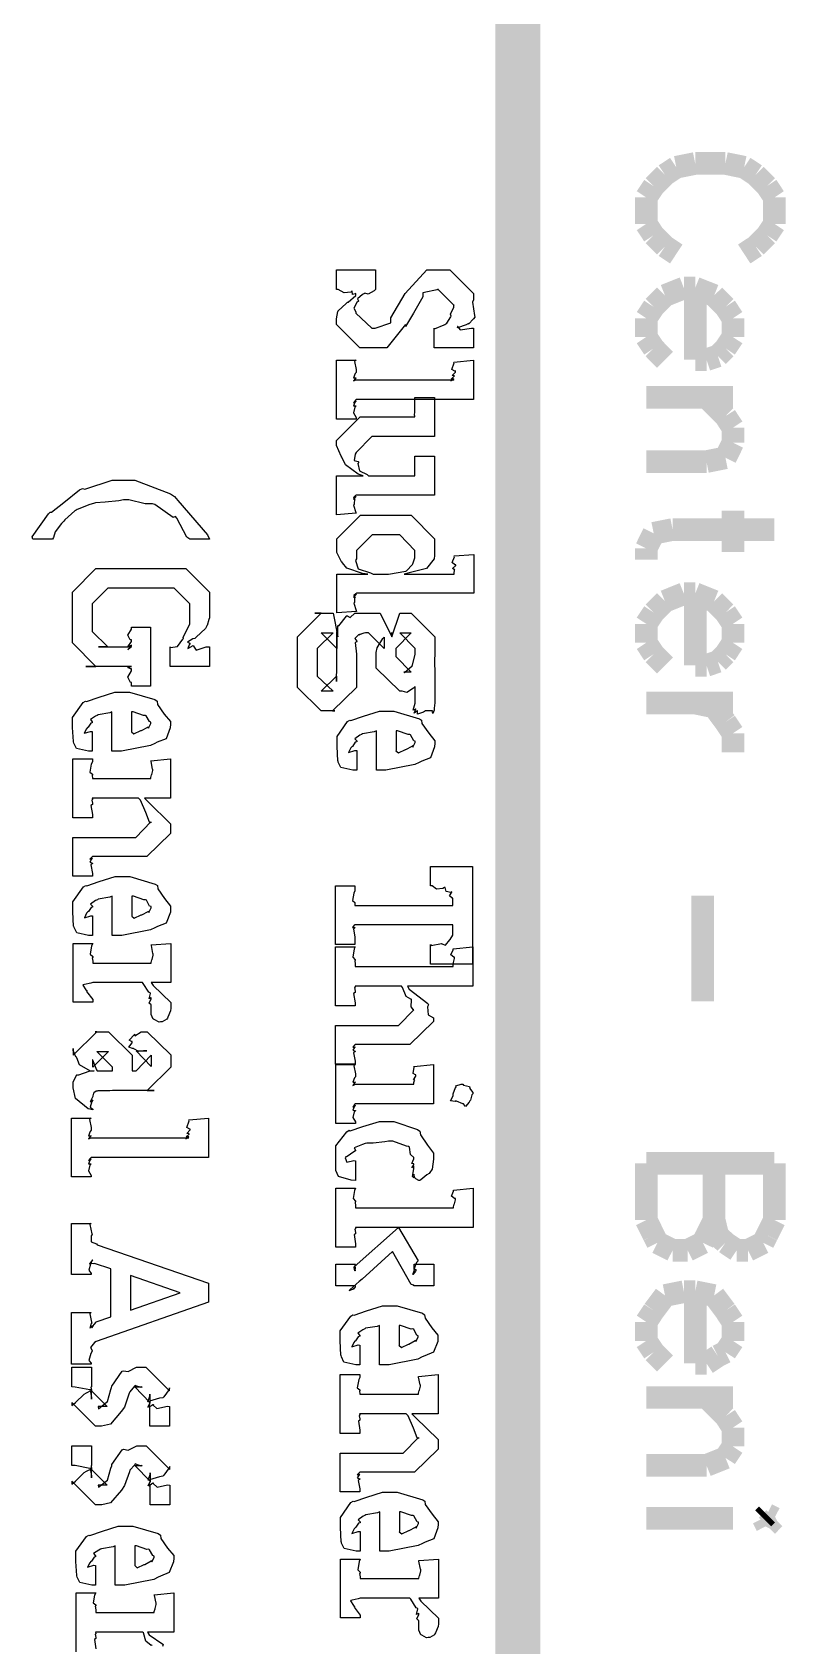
# Model space of a CAD drawing. Extents: x 0.1 to 11.6, y 0.3 to 16.2.
# Drawn here: x 1.147 to 1.48, y 1.59 to 2.303 of the extents above; entities that cross this region are included whole.
import ezdxf

# ---------------------------------------------------------------- set-up
doc = ezdxf.new("R2010")
doc.units = 0
doc.header["$MEASUREMENT"] = 0

msp = doc.modelspace()

# ---------------------------------------------------------------- linework, layer by layer
at = {"color": 0}
for points, const_width in [([(1.36165, 0.531685), (1.36165, 4.18001)], 0.02), ([(1.42665, 2.24001), (1.42165, 2.23497)], 0.01), ([(1.43164, 2.24333), (1.42665, 2.24001)], 0.01), ([(1.44, 2.24501), (1.43164, 2.24333)], 0.01), ([(1.45335, 2.24501), (1.44, 2.24501)], 0.01), ([(1.46164, 2.24333), (1.45335, 2.24501)], 0.01), ([(1.46669, 2.24001), (1.46164, 2.24333)], 0.01), ([(1.47168, 2.23497), (1.46669, 2.24001)], 0.01), ([(1.42165, 2.23497), (1.41835, 2.22999)], 0.01), ([(1.47499, 2.22999), (1.47168, 2.23497)], 0.01), ([(1.41835, 2.22999), (1.41835, 2.21832)], 0.01), ([(1.47499, 2.21832), (1.47499, 2.22999)], 0.01), ([(1.41835, 2.21832), (1.42165, 2.21332)], 0.01), ([(1.42165, 2.21332), (1.42665, 2.20833)], 0.01), ([(1.46669, 2.20833), (1.47168, 2.21332)], 0.01), ([(1.47168, 2.21332), (1.47499, 2.21832)], 0.01), ([(1.42665, 2.20833), (1.43164, 2.20503)], 0.01), ([(1.46164, 2.20503), (1.46669, 2.20833)], 0.01), ([(1.435, 2.19), (1.42665, 2.18668)], 0.01), ([(1.44, 2.19), (1.435, 2.19)], 0.01), ([(1.44, 2.19), (1.44, 2.15831)], 0.01), ([(1.44835, 2.18668), (1.44, 2.19)], 0.01), ([(1.42665, 2.18668), (1.42165, 2.18164)], 0.01), ([(1.45335, 2.18164), (1.44835, 2.18668)], 0.01), ([(1.42165, 2.18164), (1.41835, 2.17665)], 0.01), ([(1.41835, 2.17665), (1.41835, 2.16835)], 0.01), ([(1.45665, 2.17665), (1.45335, 2.18164)], 0.01), ([(1.45665, 2.16835), (1.45665, 2.17665)], 0.01), ([(1.41835, 2.16835), (1.42165, 2.16336)], 0.01), ([(1.42165, 2.16336), (1.42665, 2.15831)], 0.01), ([(1.44997, 2.16), (1.45335, 2.16336)], 0.01), ([(1.45335, 2.16336), (1.45665, 2.16835)], 0.01), ([(1.44, 2.15831), (1.44499, 2.15831)], 0.01), ([(1.44499, 2.15831), (1.44997, 2.16)], 0.01), ([(1.41835, 2.14165), (1.45665, 2.14165)], 0.01), ([(1.44499, 2.14165), (1.45335, 2.13336)], 0.01), ([(1.45335, 2.13336), (1.45665, 2.12831)], 0.01), ([(1.45665, 2.12831), (1.45665, 2.12169)], 0.01), ([(1.45665, 2.12169), (1.45335, 2.11501)], 0.01), ([(1.44499, 2.11333), (1.41835, 2.11333)], 0.01), ([(1.45335, 2.11501), (1.44499, 2.11333)], 0.01), ([(1.45665, 2.09169), (1.45665, 2.07335)], 0.01), ([(1.43001, 2.08333), (1.42165, 2.08165)], 0.01), ([(1.47499, 2.08333), (1.43001, 2.08333)], 0.01), ([(1.42165, 2.08165), (1.41835, 2.07497)], 0.01), ([(1.41835, 2.07497), (1.41835, 2.06999)], 0.01), ([(1.435, 2.05501), (1.42665, 2.05165)], 0.01), ([(1.44, 2.05501), (1.435, 2.05501)], 0.01), ([(1.44, 2.05501), (1.44, 2.02333)], 0.01), ([(1.44835, 2.05165), (1.44, 2.05501)], 0.01), ([(1.42665, 2.05165), (1.42165, 2.04665)], 0.01), ([(1.45335, 2.04665), (1.44835, 2.05165)], 0.01), ([(1.42165, 2.04665), (1.41835, 2.04167)], 0.01), ([(1.41835, 2.04167), (1.41835, 2.03331)], 0.01), ([(1.45665, 2.04167), (1.45335, 2.04665)], 0.01), ([(1.45665, 2.03331), (1.45665, 2.04167)], 0.01), ([(1.41835, 2.03331), (1.42165, 2.02832)], 0.01), ([(1.45335, 2.02832), (1.45665, 2.03331)], 0.01), ([(1.42165, 2.02832), (1.42665, 2.02333)], 0.01), ([(1.44997, 2.02501), (1.45335, 2.02832)], 0.01), ([(1.44, 2.02333), (1.44499, 2.02333)], 0.01), ([(1.44499, 2.02333), (1.44997, 2.02501)], 0.01), ([(1.41835, 2.00667), (1.45665, 2.00667)], 0.01), ([(1.44, 2.00667), (1.44835, 2.00499)], 0.01), ([(1.44835, 2.00499), (1.45335, 1.99832)], 0.01), ([(1.45335, 1.99832), (1.45665, 1.99333)], 0.01), ([(1.45665, 1.99333), (1.45665, 1.98497)], 0.01), ([(1.44336, 1.92165), (1.44336, 1.875)], 0.01), ([(1.41835, 1.80333), (1.47499, 1.80333)], 0.01), ([(1.41835, 1.77832), (1.41835, 1.80333)], 0.01), ([(1.44835, 1.80333), (1.44835, 1.77832)], 0.01), ([(1.47499, 1.80333), (1.47499, 1.77832)], 0.01), ([(1.42165, 1.77165), (1.41835, 1.77832)], 0.01), ([(1.44835, 1.77832), (1.44499, 1.77165)], 0.01), ([(1.44997, 1.77165), (1.44835, 1.77832)], 0.01), ([(1.47499, 1.77832), (1.47168, 1.77165)], 0.01), ([(1.42333, 1.76833), (1.42165, 1.77165)], 0.01), ([(1.44499, 1.77165), (1.44336, 1.76833)], 0.01), ([(1.45335, 1.76833), (1.44997, 1.77165)], 0.01), ([(1.47168, 1.77165), (1.47, 1.76833)], 0.01), ([(1.43001, 1.76497), (1.42333, 1.76833)], 0.01), ([(1.43668, 1.76497), (1.43001, 1.76497)], 0.01), ([(1.44336, 1.76833), (1.43668, 1.76497)], 0.01), ([(1.45833, 1.76497), (1.45335, 1.76833)], 0.01), ([(1.46332, 1.76497), (1.45833, 1.76497)], 0.01), ([(1.47, 1.76833), (1.46332, 1.76497)], 0.01), ([(1.42665, 1.74501), (1.42165, 1.73833)], 0.01), ([(1.435, 1.74669), (1.42665, 1.74501)], 0.01), ([(1.44, 1.74669), (1.435, 1.74669)], 0.01), ([(1.44, 1.74669), (1.44, 1.715)], 0.01), ([(1.44835, 1.74501), (1.44, 1.74669)], 0.01), ([(1.45335, 1.73833), (1.44835, 1.74501)], 0.01), ([(1.42165, 1.73833), (1.41835, 1.73335)], 0.01), ([(1.45665, 1.73335), (1.45335, 1.73833)], 0.01), ([(1.41835, 1.73335), (1.41835, 1.72499)], 0.01), ([(1.45665, 1.72499), (1.45665, 1.73335)], 0.01), ([(1.41835, 1.72499), (1.42165, 1.72)], 0.01), ([(1.42165, 1.72), (1.42665, 1.715)], 0.01), ([(1.44997, 1.71832), (1.45335, 1.72)], 0.01), ([(1.45335, 1.72), (1.45665, 1.72499)], 0.01), ([(1.44, 1.715), (1.44499, 1.715)], 0.01), ([(1.44499, 1.715), (1.44997, 1.71832)], 0.01), ([(1.41835, 1.69997), (1.45665, 1.69997)], 0.01), ([(1.44499, 1.69997), (1.45335, 1.69168)], 0.01), ([(1.45335, 1.69168), (1.45665, 1.68668)], 0.01), ([(1.45665, 1.68668), (1.45665, 1.67833)], 0.01), ([(1.45665, 1.67833), (1.45335, 1.67333)], 0.01), ([(1.44499, 1.66997), (1.41835, 1.66997)], 0.01), ([(1.45335, 1.67333), (1.44499, 1.66997)], 0.01), ([(1.47168, 1.64833), (1.47, 1.64665)], 0.01), ([(1.47499, 1.64665), (1.47168, 1.64833)], 0.01), ([(1.45665, 1.64665), (1.41835, 1.64665)], 0.01), ([(1.47, 1.64665), (1.47168, 1.64333)], 0.01), ([(1.47168, 1.64333), (1.47499, 1.64665)], 0.01)]:
    msp.add_lwpolyline(points, dxfattribs=dict(at, const_width=const_width))
for points in [[(1.34201, 2.16351), (1.32465, 2.16351), (1.32465, 2.17219), (1.32482, 2.17193), (1.3291, 2.17372), (1.32943, 2.17393), (1.32943, 2.17393), (1.3303, 2.17443), (1.33209, 2.17725), (1.33225, 2.17763), (1.33225, 2.17763), (1.33187, 2.17849), (1.33333, 2.18158), (1.33333, 2.18261), (1.33333, 2.1824), (1.32639, 2.18935), (1.32617, 2.18935), (1.32661, 2.18935), (1.31966, 2.18782), (1.31966, 2.18608), (1.31554, 2.17893), (1.31207, 2.17307), (1.31207, 2.17393), (1.30382, 2.16351), (1.29753, 2.16351), (1.29188, 2.16351), (1.28147, 2.17393), (1.28147, 2.17632), (1.28147, 2.17632), (1.28217, 2.17958), (1.28233, 2.17979), (1.28233, 2.1799), (1.28586, 2.18321), (1.28646, 2.18369), (1.28662, 2.18381), (1.29015, 2.18668), (1.29015, 2.18761), (1.28982, 2.18739), (1.28857, 2.18717), (1.28852, 2.18869), (1.28841, 2.18869), (1.28782, 2.18821), (1.28494, 2.18787), (1.28233, 2.18935), (1.28147, 2.18935), (1.28147, 2.19803), (1.29883, 2.19803), (1.29883, 2.18935), (1.29823, 2.18869), (1.29546, 2.18733), (1.29405, 2.18778), (1.29384, 2.18761), (1.29302, 2.18707), (1.29085, 2.18517), (1.29129, 2.18435), (1.29123, 2.18414), (1.29053, 2.1836), (1.28917, 2.18104), (1.29015, 2.17947), (1.29015, 2.17893), (1.29709, 2.17219), (1.29774, 2.17219), (1.29861, 2.17219), (1.30556, 2.17458), (1.30556, 2.17676), (1.31185, 2.18761), (1.3214, 2.19803), (1.32661, 2.19803), (1.3316, 2.19803), (1.34201, 2.18761), (1.34201, 2.18479), (1.34158, 2.18369), (1.34256, 2.17785), (1.34267, 2.17719), (1.34201, 2.17638), (1.33979, 2.17404), (1.33984, 2.17437), (1.33984, 2.17437), (1.33881, 2.17367), (1.33502, 2.17247), (1.33507, 2.17307), (1.33507, 2.17307), (1.33502, 2.17301), (1.33615, 2.17156), (1.34115, 2.17225), (1.34201, 2.17219), (1.34201, 2.16351)], [(1.34207, 2.14079), (1.2902, 2.14079), (1.28988, 2.14046), (1.28906, 2.13932), (1.2902, 2.14014), (1.2902, 2.14014), (1.28982, 2.13969), (1.28906, 2.13797), (1.2902, 2.13796), (1.2902, 2.13796), (1.28966, 2.13738), (1.28906, 2.13482), (1.2902, 2.13281), (1.2902, 2.13211), (1.28152, 2.1321), (1.28152, 2.15815), (1.2902, 2.15815), (1.2895, 2.15756), (1.2902, 2.15397), (1.2902, 2.15272), (1.28977, 2.15224), (1.28906, 2.15033), (1.2902, 2.15033), (1.2902, 2.15033), (1.28988, 2.15007), (1.28906, 2.14893), (1.2902, 2.14947), (1.2902, 2.14947), (1.33339, 2.14946), (1.33306, 2.14936), (1.33209, 2.14899), (1.33339, 2.14968), (1.33339, 2.1499), (1.33312, 2.14979), (1.33214, 2.14979), (1.33355, 2.1511), (1.3336, 2.15121), (1.33339, 2.15115), (1.33257, 2.15131), (1.33404, 2.15289), (1.33404, 2.15338), (1.33377, 2.15326), (1.33247, 2.15403), (1.3335, 2.1569), (1.33339, 2.15728), (1.34207, 2.15815), (1.34207, 2.14317), (1.34207, 2.14079)], [(1.32476, 2.09853), (1.29026, 2.09853), (1.28993, 2.09831), (1.28912, 2.09754), (1.29026, 2.09808), (1.29026, 2.09808), (1.28988, 2.09782), (1.28901, 2.09674), (1.28982, 2.09679), (1.28982, 2.09679), (1.28944, 2.09651), (1.28939, 2.09494), (1.28939, 2.0944), (1.28901, 2.09412), (1.29009, 2.09088), (1.29026, 2.0905), (1.28158, 2.08985), (1.28158, 2.1046), (1.28158, 2.10699), (1.29329, 2.10699), (1.29118, 2.10781), (1.28548, 2.11193), (1.28385, 2.11524), (1.28353, 2.11567), (1.28353, 2.11567), (1.28158, 2.12039), (1.28158, 2.12196), (1.28158, 2.12261), (1.29199, 2.13303), (1.29763, 2.13303), (1.31608, 2.13303), (1.31608, 2.13303), (1.31608, 2.13351), (1.31608, 2.13368), (1.31597, 2.13368), (1.31608, 2.13547), (1.31608, 2.13607), (1.31608, 2.13607), (1.31608, 2.14029), (1.31608, 2.14171), (1.32476, 2.14171), (1.32476, 2.12435), (1.29894, 2.12435), (1.2972, 2.12435), (1.29026, 2.1174), (1.28982, 2.11664), (1.28939, 2.11388), (1.29118, 2.11344), (1.29134, 2.11307), (1.29096, 2.11242), (1.29172, 2.10932), (1.29514, 2.10758), (1.29568, 2.10699), (1.31608, 2.10699), (1.31608, 2.10699), (1.31608, 2.10829), (1.31608, 2.10872), (1.31608, 2.10872), (1.31608, 2.11393), (1.31608, 2.11567), (1.32476, 2.11567), (1.32476, 2.09853)], [(1.15614, 2.07904), (1.14746, 2.07904), (1.14714, 2.08014), (1.1543, 2.09022), (1.15506, 2.09099), (1.15571, 2.09099), (1.16113, 2.09526), (1.16797, 2.10081), (1.16938, 2.1014), (1.17036, 2.10118), (1.18245, 2.10508), (1.18652, 2.10508), (1.19238, 2.10508), (1.20817, 2.09912), (1.20996, 2.09793), (1.21148, 2.09619), (1.22461, 2.081), (1.22537, 2.07904), (1.21669, 2.07904), (1.21544, 2.07992), (1.21105, 2.08838), (1.2104, 2.08903), (1.20942, 2.08871), (1.20123, 2.09435), (1.2002, 2.09467), (1.19699, 2.09467), (1.18978, 2.0964), (1.18739, 2.0964), (1.18544, 2.09597), (1.17931, 2.09543), (1.17513, 2.09517), (1.17415, 2.09489), (1.17258, 2.0944), (1.16699, 2.09218), (1.16656, 2.09185), (1.16591, 2.09153), (1.16157, 2.08763), (1.16113, 2.08708), (1.16005, 2.08604), (1.15733, 2.08236), (1.15652, 2.07986), (1.15614, 2.07904)], [(1.29536, 2.06364), (1.29297, 2.06397), (1.28608, 2.06619), (1.28418, 2.06864), (1.28385, 2.06907), (1.28369, 2.06907), (1.28168, 2.07314), (1.28168, 2.07449), (1.28168, 2.07926), (1.2921, 2.08968), (1.30165, 2.08968), (1.31445, 2.08968), (1.32487, 2.07926), (1.32487, 2.07189), (1.32471, 2.07042), (1.32129, 2.06614), (1.31364, 2.06418), (1.31142, 2.06364), (1.33355, 2.06364), (1.33355, 2.06364), (1.33355, 2.06397), (1.33355, 2.06407), (1.33355, 2.06407), (1.33371, 2.06543), (1.33377, 2.0656), (1.33355, 2.0656), (1.33274, 2.06614), (1.3342, 2.06739), (1.3342, 2.06776), (1.33388, 2.06771), (1.33263, 2.06879), (1.33366, 2.07129), (1.33355, 2.07167), (1.34223, 2.07232), (1.34223, 2.05757), (1.34223, 2.05518), (1.29037, 2.05518), (1.29004, 2.05496), (1.28923, 2.05419), (1.29037, 2.05474), (1.29037, 2.05474), (1.28998, 2.05447), (1.28912, 2.05339), (1.28993, 2.05344), (1.28993, 2.05344), (1.28955, 2.05317), (1.2895, 2.0516), (1.2895, 2.05106), (1.28917, 2.05083), (1.2902, 2.04758), (1.29037, 2.04715), (1.28168, 2.0465), (1.28168, 2.06125), (1.28168, 2.06364), (1.29536, 2.06364)], [(1.29774, 2.06364), (1.30425, 2.06364), (1.30458, 2.06358), (1.31218, 2.065), (1.3125, 2.06515), (1.3125, 2.06515), (1.31516, 2.06787), (1.31532, 2.06819), (1.31532, 2.06819), (1.31619, 2.07081), (1.31619, 2.07167), (1.31619, 2.07406), (1.30946, 2.081), (1.30382, 2.081), (1.29731, 2.081), (1.29037, 2.07406), (1.29037, 2.07038), (1.28993, 2.06961), (1.29107, 2.06592), (1.2965, 2.06418), (1.29774, 2.06364)], [(1.22542, 2.02289), (1.20806, 2.02289), (1.20806, 2.03157), (1.20828, 2.03125), (1.21126, 2.03162), (1.2136, 2.03489), (1.21392, 2.03526), (1.21376, 2.03564), (1.21674, 2.04172), (1.21674, 2.04372), (1.21674, 2.05046), (1.2098, 2.0574), (1.19591, 2.0574), (1.1805, 2.0574), (1.17356, 2.05046), (1.17356, 2.04047), (1.17356, 2.03831), (1.1805, 2.03157), (1.17638, 2.03157), (1.19092, 2.03157), (1.19054, 2.03125), (1.18934, 2.03022), (1.19092, 2.03174), (1.19092, 2.03222), (1.19059, 2.03196), (1.18934, 2.03157), (1.19092, 2.03385), (1.19092, 2.03461), (1.19043, 2.03467), (1.18934, 2.03662), (1.19092, 2.03939), (1.19092, 2.04025), (1.19938, 2.04025), (1.19938, 2.01421), (1.19092, 2.01421), (1.19092, 2.01574), (1.19059, 2.01574), (1.18934, 2.01817), (1.19092, 2.02094), (1.19092, 2.02181), (1.19054, 2.02181), (1.18934, 2.02235), (1.19092, 2.02289), (1.19092, 2.02289), (1.17074, 2.02289), (1.17529, 2.02289), (1.16488, 2.03331), (1.16488, 2.0396), (1.16488, 2.05567), (1.17529, 2.06608), (1.19417, 2.06608), (1.21501, 2.06608), (1.22542, 2.05567), (1.22542, 2.04438), (1.22515, 2.04357), (1.22445, 2.04096), (1.22418, 2.04058), (1.22412, 2.04047), (1.22363, 2.03956), (1.21956, 2.03581), (1.21891, 2.03526), (1.21804, 2.03499), (1.21571, 2.03358), (1.21674, 2.0331), (1.21674, 2.03288), (1.21642, 2.03244), (1.21587, 2.03076), (1.21815, 2.03211), (1.21848, 2.03201), (1.21832, 2.03179), (1.21956, 2.03011), (1.22396, 2.03157), (1.22542, 2.03157), (1.22542, 2.02289)], [(1.30604, 2.03792), (1.30604, 2.03597), (1.30952, 2.04639), (1.31451, 2.04639), (1.32492, 2.03597), (1.32492, 2.02794), (1.32476, 2.02604), (1.32492, 2.01887), (1.32492, 2.01644), (1.32492, 2.00646), (1.32476, 2.00597), (1.32471, 2.00412), (1.32471, 2.00407), (1.32465, 2.00358), (1.32416, 2.00206), (1.32384, 2.00342), (1.32384, 2.00342), (1.32378, 2.00331), (1.32151, 2.00319), (1.3208, 2.00319), (1.32004, 2.00265), (1.31728, 2.00174), (1.31733, 2.00342), (1.31733, 2.00342), (1.31706, 2.0031), (1.31586, 2.00217), (1.31652, 2.00401), (1.31646, 2.00407), (1.3163, 2.00385), (1.31538, 2.00353), (1.31624, 2.00657), (1.31624, 2.00754), (1.31624, 2.01406), (1.31548, 2.01324), (1.31261, 2.01128), (1.3106, 2.01187), (1.30995, 2.01187), (1.30952, 2.01187), (1.2991, 2.02208), (1.2991, 2.02903), (1.2991, 2.02903), (1.29948, 2.03108), (1.30198, 2.03521), (1.30257, 2.03575), (1.30257, 2.03076), (1.29563, 2.03771), (1.29432, 2.03771), (1.29362, 2.03749), (1.29156, 2.03689), (1.29194, 2.03706), (1.29194, 2.03706), (1.29129, 2.03678), (1.28971, 2.03521), (1.29047, 2.03396), (1.29042, 2.03358), (1.28982, 2.03336), (1.29042, 2.02832), (1.29042, 2.02664), (1.29042, 2.01644), (1.29042, 2.01361), (1.27978, 2.00319), (1.28087, 2.00319), (1.27479, 2.00319), (1.26438, 2.01361), (1.26438, 2.0275), (1.26438, 2.03597), (1.27479, 2.04639), (1.27197, 2.04639), (1.28, 2.04639), (1.28217, 2.03597), (1.28217, 2.04096), (1.2825, 2.04081), (1.28597, 2.04508), (1.2863, 2.04531), (1.28624, 2.04519), (1.2876, 2.04454), (1.28971, 2.04639), (1.29042, 2.04639), (1.30084, 2.04639), (1.30604, 2.03597), (1.30604, 2.03792)], [(1.28174, 2.03836), (1.28174, 2.03076), (1.27479, 2.03771), (1.27696, 2.03771), (1.28, 2.03771), (1.27306, 2.03076), (1.27306, 2.0249), (1.27306, 2.01861), (1.28, 2.01187), (1.27892, 2.01187), (1.27479, 2.01187), (1.28152, 2.01861), (1.28152, 2.01622), (1.28174, 2.02317), (1.28174, 2.02696), (1.28174, 2.03554), (1.28174, 2.03836)], [(1.31624, 2.02968), (1.31624, 2.03076), (1.30952, 2.03771), (1.31255, 2.03771), (1.31451, 2.03771), (1.30778, 2.03076), (1.30778, 2.0286), (1.30778, 2.02729), (1.31451, 2.02035), (1.31125, 2.02035), (1.31152, 2.02024), (1.31494, 2.02306), (1.31516, 2.0236), (1.31516, 2.0236), (1.31624, 2.02815), (1.31624, 2.02968)], [(1.18235, 2.00276), (1.18137, 2.00233), (1.17622, 2.00151), (1.17584, 2.00125), (1.17502, 2.00092), (1.1728, 1.99935), (1.17367, 1.99837), (1.17367, 1.99799), (1.17301, 1.99778), (1.17182, 1.99599), (1.1715, 1.99582), (1.17106, 1.99528), (1.17008, 1.99332), (1.17291, 1.99419), (1.17367, 1.99408), (1.17367, 1.9854), (1.17193, 1.9854), (1.16667, 1.9866), (1.16553, 1.98899), (1.16542, 1.98953), (1.16531, 1.98964), (1.16498, 1.99593), (1.16498, 1.99799), (1.16498, 2.00037), (1.16965, 2.00689), (1.17063, 2.00754), (1.17112, 2.00738), (1.17665, 2.00928), (1.18365, 2.01144), (1.18603, 2.01144), (1.1901, 2.01144), (1.20133, 2.00819), (1.20231, 2.00754), (1.20247, 2.00601), (1.20546, 2.00174), (1.20817, 1.99849), (1.20817, 1.99733), (1.20806, 1.99576), (1.20622, 1.99094), (1.20237, 1.98942), (1.20123, 1.98888), (1.19933, 1.9879), (1.18658, 1.9854), (1.18235, 1.9854), (1.18235, 2.00276)], [(1.19103, 2.00276), (1.19103, 1.99408), (1.19097, 1.99403), (1.19206, 1.99306), (1.19515, 1.99451), (1.19537, 1.99451), (1.19537, 1.99451), (1.19819, 1.9961), (1.19841, 1.99625), (1.19835, 1.99615), (1.19846, 1.99565), (1.19949, 1.99761), (1.19949, 1.99821), (1.19889, 1.99849), (1.19748, 2.00103), (1.1971, 2.00125), (1.19634, 2.00119), (1.19168, 2.00276), (1.19103, 2.00276)], [(1.29915, 1.99436), (1.29818, 1.99393), (1.29302, 1.99311), (1.29264, 1.99283), (1.29183, 1.99251), (1.28961, 1.99094), (1.29047, 1.98996), (1.29047, 1.98958), (1.28982, 1.98936), (1.28863, 1.98757), (1.2883, 1.98742), (1.28787, 1.98687), (1.28689, 1.98492), (1.28971, 1.98579), (1.29047, 1.98568), (1.29047, 1.977), (1.28874, 1.977), (1.28348, 1.97819), (1.28233, 1.98057), (1.28223, 1.98113), (1.28212, 1.98122), (1.28179, 1.98751), (1.28179, 1.98958), (1.28179, 1.99197), (1.28646, 1.99849), (1.28743, 1.99914), (1.28792, 1.99897), (1.29346, 2.00086), (1.30046, 2.00304), (1.30284, 2.00304), (1.30691, 2.00304), (1.31814, 1.99978), (1.31912, 1.99912), (1.31928, 1.99761), (1.32227, 1.99332), (1.32498, 1.99007), (1.32498, 1.98893), (1.32487, 1.98736), (1.32302, 1.98253), (1.31917, 1.98101), (1.31803, 1.98047), (1.31613, 1.97949), (1.30339, 1.977), (1.29915, 1.977), (1.29915, 1.99436)], [(1.30783, 1.99436), (1.30783, 1.98568), (1.30778, 1.98562), (1.30887, 1.98465), (1.31196, 1.98611), (1.31218, 1.98611), (1.31218, 1.98611), (1.315, 1.98768), (1.31521, 1.98785), (1.31516, 1.98774), (1.31527, 1.98725), (1.3163, 1.98921), (1.3163, 1.98981), (1.3157, 1.99007), (1.31429, 1.99262), (1.31391, 1.99283), (1.31315, 1.99278), (1.30848, 1.99436), (1.30783, 1.99436)], [(1.19672, 1.96468), (1.1983, 1.963), (1.20823, 1.95339), (1.20823, 1.95014), (1.20823, 1.94906), (1.19781, 1.93886), (1.19217, 1.93886), (1.17372, 1.93886), (1.17339, 1.93864), (1.17258, 1.93778), (1.17372, 1.93799), (1.17372, 1.93799), (1.17334, 1.93772), (1.17258, 1.93636), (1.17372, 1.93599), (1.17372, 1.93582), (1.17301, 1.93528), (1.17372, 1.93147), (1.17372, 1.93018), (1.16504, 1.93018), (1.16504, 1.94732), (1.17372, 1.94732), (1.18956, 1.94732), (1.19282, 1.94732), (1.19954, 1.95426), (1.19954, 1.95383), (1.19895, 1.95404), (1.19732, 1.95828), (1.19499, 1.96382), (1.19412, 1.96468), (1.17372, 1.96468), (1.17361, 1.96468), (1.17372, 1.96419), (1.17372, 1.96403), (1.17345, 1.96386), (1.17372, 1.9624), (1.17372, 1.96186), (1.17307, 1.96147), (1.17372, 1.9574), (1.17372, 1.956), (1.16504, 1.956), (1.16504, 1.98204), (1.17372, 1.98204), (1.17372, 1.98074), (1.17318, 1.97976), (1.17258, 1.97618), (1.17372, 1.97521), (1.17372, 1.97487), (1.17356, 1.97482), (1.17372, 1.97336), (1.17372, 1.97336), (1.19954, 1.97336), (1.19954, 1.97336), (1.19954, 1.97368), (1.19954, 1.97379), (1.19954, 1.97379), (1.19987, 1.97499), (1.19998, 1.9751), (1.19998, 1.9751), (1.20041, 1.97689), (1.20041, 1.97749), (1.2003, 1.97749), (1.19965, 1.98085), (1.19954, 1.98117), (1.20823, 1.98204), (1.20823, 1.96707), (1.20823, 1.96468), (1.19672, 1.96468)], [(1.34158, 1.89139), (1.32313, 1.89139), (1.32313, 1.90007), (1.32335, 1.89962), (1.32791, 1.9005), (1.32813, 1.9005), (1.32813, 1.90033), (1.32964, 1.89968), (1.3316, 1.90207), (1.33181, 1.90224), (1.33181, 1.90224), (1.3329, 1.90419), (1.3329, 1.90483), (1.3329, 1.90875), (1.28971, 1.90875), (1.28939, 1.90853), (1.28857, 1.90756), (1.28971, 1.9075), (1.28971, 1.90744), (1.28906, 1.90679), (1.28971, 1.90338), (1.28971, 1.90224), (1.28971, 1.90007), (1.28103, 1.90007), (1.28103, 1.92589), (1.28971, 1.92589), (1.28971, 1.92372), (1.28917, 1.92279), (1.28857, 1.91943), (1.28971, 1.91863), (1.28971, 1.91829), (1.28961, 1.91824), (1.28971, 1.91721), (1.28971, 1.91721), (1.3329, 1.91721), (1.3329, 1.92046), (1.33257, 1.92047), (1.33149, 1.92156), (1.33252, 1.92318), (1.33247, 1.92329), (1.33198, 1.92307), (1.32997, 1.92339), (1.32948, 1.92518), (1.32921, 1.92524), (1.32856, 1.92481), (1.32574, 1.92453), (1.32378, 1.92589), (1.32313, 1.92589), (1.32313, 1.93457), (1.34158, 1.93457), (1.34158, 1.89139)], [(1.18245, 1.92133), (1.18148, 1.9209), (1.17632, 1.92008), (1.17594, 1.91981), (1.17513, 1.91949), (1.17291, 1.91792), (1.17377, 1.91693), (1.17377, 1.91656), (1.17312, 1.91633), (1.17193, 1.91456), (1.1716, 1.91439), (1.17117, 1.91385), (1.17019, 1.91189), (1.17301, 1.91276), (1.17377, 1.91265), (1.17377, 1.90397), (1.17204, 1.90397), (1.16677, 1.90517), (1.16564, 1.90756), (1.16553, 1.9081), (1.16542, 1.90821), (1.16509, 1.9145), (1.16509, 1.91656), (1.16509, 1.91894), (1.16976, 1.92546), (1.17074, 1.92611), (1.17122, 1.92594), (1.17676, 1.92785), (1.18376, 1.93001), (1.18614, 1.93001), (1.19021, 1.93001), (1.20144, 1.92675), (1.20242, 1.92611), (1.20258, 1.92458), (1.20557, 1.92031), (1.20828, 1.91704), (1.20828, 1.9159), (1.20817, 1.91433), (1.20633, 1.9095), (1.20247, 1.90799), (1.20133, 1.90744), (1.19944, 1.90647), (1.18669, 1.90397), (1.18245, 1.90397), (1.18245, 1.92133)], [(1.19113, 1.92133), (1.19113, 1.91265), (1.19108, 1.9126), (1.19217, 1.91162), (1.19526, 1.91308), (1.19548, 1.91308), (1.19548, 1.91308), (1.1983, 1.91465), (1.19851, 1.91482), (1.19846, 1.91471), (1.19857, 1.91422), (1.1996, 1.91618), (1.1996, 1.91678), (1.199, 1.91704), (1.19759, 1.9196), (1.19721, 1.91981), (1.19645, 1.91976), (1.19179, 1.92133), (1.19113, 1.92133)], [(1.20839, 1.88319), (1.19971, 1.88319), (1.20057, 1.88189), (1.20839, 1.8744), (1.20839, 1.8719), (1.20823, 1.87082), (1.20708, 1.86789), (1.20687, 1.86757), (1.20665, 1.86703), (1.20454, 1.86583), (1.20383, 1.86583), (1.20313, 1.86578), (1.20101, 1.86692), (1.20079, 1.86712), (1.20057, 1.86712), (1.19971, 1.86908), (1.19971, 1.86974), (1.19971, 1.86974), (1.19971, 1.8725), (1.19971, 1.87343), (1.19965, 1.87343), (1.19884, 1.87418), (1.19971, 1.87608), (1.19971, 1.87668), (1.19954, 1.87651), (1.19873, 1.87608), (1.19933, 1.87847), (1.19927, 1.87864), (1.19857, 1.87896), (1.19618, 1.88281), (1.1958, 1.88319), (1.17388, 1.88319), (1.17301, 1.88292), (1.17025, 1.88232), (1.16965, 1.88222), (1.16954, 1.88211), (1.16949, 1.88211), (1.17084, 1.88004), (1.17128, 1.87972), (1.17117, 1.87928), (1.17388, 1.87571), (1.17388, 1.87451), (1.1652, 1.87451), (1.1652, 1.90056), (1.17388, 1.90056), (1.17334, 1.89953), (1.17274, 1.89583), (1.17388, 1.89469), (1.17388, 1.89426), (1.17361, 1.89415), (1.17388, 1.89262), (1.17388, 1.89208), (1.17388, 1.89208), (1.17388, 1.89187), (1.17388, 1.89187), (1.19971, 1.89187), (1.19971, 1.89187), (1.19971, 1.89203), (1.19971, 1.89208), (1.19971, 1.89208), (1.20003, 1.89328), (1.20014, 1.89339), (1.20014, 1.89339), (1.20057, 1.89535), (1.20057, 1.896), (1.20041, 1.896), (1.19982, 1.89957), (1.19971, 1.8999), (1.20839, 1.90056), (1.20839, 1.88558), (1.20839, 1.88319)], [(1.34169, 1.88167), (1.31283, 1.88167), (1.31369, 1.88037), (1.32183, 1.87397), (1.32216, 1.87343), (1.32167, 1.87256), (1.3221, 1.86892), (1.32433, 1.86762), (1.32433, 1.86712), (1.32433, 1.86604), (1.31391, 1.85585), (1.31304, 1.85585), (1.30501, 1.85585), (1.28982, 1.85585), (1.2895, 1.85562), (1.28868, 1.85471), (1.28982, 1.85476), (1.28982, 1.85476), (1.28944, 1.85454), (1.28868, 1.85335), (1.28982, 1.85297), (1.28982, 1.85281), (1.28912, 1.85226), (1.28982, 1.84847), (1.28982, 1.84717), (1.28114, 1.84717), (1.28114, 1.86431), (1.28982, 1.86431), (1.30349, 1.86431), (1.30892, 1.86431), (1.31565, 1.87125), (1.31559, 1.87125), (1.31451, 1.8725), (1.31473, 1.8756), (1.31456, 1.87603), (1.3144, 1.87592), (1.31228, 1.87701), (1.31076, 1.88112), (1.31022, 1.88167), (1.28982, 1.88167), (1.28977, 1.88167), (1.28982, 1.88135), (1.28982, 1.88124), (1.28955, 1.88108), (1.28982, 1.87944), (1.28982, 1.87885), (1.28912, 1.87842), (1.28982, 1.87435), (1.28982, 1.87299), (1.28114, 1.87299), (1.28114, 1.89903), (1.28982, 1.89903), (1.28928, 1.89806), (1.28868, 1.89447), (1.28982, 1.89333), (1.28982, 1.89296), (1.28961, 1.89285), (1.28982, 1.89149), (1.28982, 1.891), (1.28977, 1.891), (1.28982, 1.89035), (1.28982, 1.89035), (1.33301, 1.89035), (1.33301, 1.89035), (1.33301, 1.89068), (1.33301, 1.89079), (1.33301, 1.89079), (1.33317, 1.89199), (1.33323, 1.89208), (1.33323, 1.89208), (1.33366, 1.89387), (1.33366, 1.89447), (1.33333, 1.89442), (1.33209, 1.89546), (1.33312, 1.89774), (1.33301, 1.89817), (1.34169, 1.89903), (1.34169, 1.88406), (1.34169, 1.88167)], [(1.17453, 1.84418), (1.17291, 1.84412), (1.16802, 1.84685), (1.16688, 1.85004), (1.16672, 1.85026), (1.16634, 1.85038), (1.1652, 1.85325), (1.1652, 1.85417), (1.1652, 1.85113), (1.17562, 1.86154), (1.17497, 1.86154), (1.18083, 1.86154), (1.19124, 1.85113), (1.19124, 1.84418), (1.19233, 1.84418), (1.19298, 1.84418), (1.19971, 1.85113), (1.19971, 1.84918), (1.19971, 1.84614), (1.19298, 1.85308), (1.19775, 1.85308), (1.19623, 1.85308), (1.19428, 1.85286), (1.19417, 1.85281), (1.192, 1.85394), (1.19189, 1.85417), (1.19141, 1.85406), (1.18978, 1.85471), (1.19124, 1.85661), (1.19124, 1.85721), (1.19103, 1.85715), (1.19, 1.85786), (1.19233, 1.86025), (1.19255, 1.86046), (1.19244, 1.86035), (1.19238, 1.85969), (1.19526, 1.86154), (1.19623, 1.86154), (1.19797, 1.86154), (1.20839, 1.85135), (1.20839, 1.84787), (1.20839, 1.84592), (1.19797, 1.8355), (1.20101, 1.8355), (1.19558, 1.8355), (1.18256, 1.8355), (1.18137, 1.83539), (1.17605, 1.83535), (1.17584, 1.83529), (1.1754, 1.83524), (1.17437, 1.83453), (1.17432, 1.83442), (1.17415, 1.83442), (1.17388, 1.83328), (1.17388, 1.8329), (1.17356, 1.83236), (1.17274, 1.83051), (1.17388, 1.83137), (1.17388, 1.83137), (1.17345, 1.83074), (1.17274, 1.82824), (1.17388, 1.82736), (1.17388, 1.82704), (1.17182, 1.82747), (1.16629, 1.83203), (1.1652, 1.83675), (1.1652, 1.83832), (1.1652, 1.83942), (1.16683, 1.84244), (1.16716, 1.84267), (1.16726, 1.84239), (1.17269, 1.84418), (1.17453, 1.84418)], [(1.17584, 1.84418), (1.18256, 1.84418), (1.18256, 1.84592), (1.17562, 1.85286), (1.17714, 1.85286), (1.18083, 1.85286), (1.17388, 1.84592), (1.17388, 1.84918), (1.17372, 1.84912), (1.17551, 1.84472), (1.17584, 1.84418)], [(1.32438, 1.82969), (1.28988, 1.82969), (1.28955, 1.82937), (1.28874, 1.82824), (1.28988, 1.82904), (1.28988, 1.82904), (1.2895, 1.82861), (1.28874, 1.82682), (1.28988, 1.82671), (1.28988, 1.82665), (1.28939, 1.82611), (1.28874, 1.82362), (1.28988, 1.82167), (1.28988, 1.82101), (1.2812, 1.82101), (1.2812, 1.84706), (1.28988, 1.84706), (1.28917, 1.84646), (1.28988, 1.84289), (1.28988, 1.84164), (1.28944, 1.84114), (1.28874, 1.83925), (1.28988, 1.83925), (1.28988, 1.83925), (1.28955, 1.83897), (1.28874, 1.83783), (1.28988, 1.83838), (1.28988, 1.83838), (1.3157, 1.83838), (1.3157, 1.83838), (1.3157, 1.83886), (1.3157, 1.83903), (1.3157, 1.83903), (1.31603, 1.84), (1.31613, 1.84011), (1.31608, 1.84011), (1.31554, 1.84033), (1.31657, 1.84196), (1.31657, 1.8425), (1.31646, 1.84244), (1.31538, 1.84304), (1.31581, 1.84586), (1.3157, 1.84619), (1.32438, 1.84706), (1.32438, 1.83208), (1.32438, 1.82969)], [(1.34174, 1.83404), (1.34131, 1.83371), (1.34066, 1.83122), (1.34044, 1.831), (1.34012, 1.83035), (1.33854, 1.82856), (1.33767, 1.82969), (1.3374, 1.82969), (1.3374, 1.82969), (1.33458, 1.83078), (1.33436, 1.831), (1.33393, 1.83072), (1.33192, 1.831), (1.33306, 1.83328), (1.33306, 1.83404), (1.33306, 1.83404), (1.33415, 1.83686), (1.33436, 1.83707), (1.33436, 1.83707), (1.33431, 1.83757), (1.33659, 1.83838), (1.3374, 1.83838), (1.33762, 1.83794), (1.34022, 1.83729), (1.34044, 1.83708), (1.34033, 1.83653), (1.34174, 1.83469), (1.34174, 1.83404)], [(1.22499, 1.80604), (1.17312, 1.80604), (1.1728, 1.80572), (1.17198, 1.80458), (1.17312, 1.80539), (1.17312, 1.80539), (1.17274, 1.80496), (1.17198, 1.80322), (1.17312, 1.80322), (1.17312, 1.80322), (1.17258, 1.80263), (1.17198, 1.80007), (1.17312, 1.79807), (1.17312, 1.79736), (1.16444, 1.79736), (1.16444, 1.8234), (1.17312, 1.8234), (1.17242, 1.82281), (1.17312, 1.81922), (1.17312, 1.81799), (1.17269, 1.81749), (1.17198, 1.8156), (1.17312, 1.8156), (1.17312, 1.8156), (1.1728, 1.81532), (1.17198, 1.81418), (1.17312, 1.81472), (1.17312, 1.81472), (1.21631, 1.81472), (1.21598, 1.81461), (1.21501, 1.81424), (1.21631, 1.81494), (1.21631, 1.81515), (1.21604, 1.81506), (1.21506, 1.81506), (1.21647, 1.81635), (1.21652, 1.81646), (1.21631, 1.8164), (1.21549, 1.81657), (1.21696, 1.81814), (1.21696, 1.81864), (1.21669, 1.81853), (1.21539, 1.81928), (1.21642, 1.82215), (1.21631, 1.82254), (1.22499, 1.8234), (1.22499, 1.80843), (1.22499, 1.80604)], [(1.28993, 1.79585), (1.28803, 1.79594), (1.28239, 1.79758), (1.28125, 1.80024), (1.28125, 1.80083), (1.28125, 1.80285), (1.28125, 1.8074), (1.28125, 1.80886), (1.28125, 1.81114), (1.28613, 1.81733), (1.28711, 1.81799), (1.2876, 1.81782), (1.29324, 1.81971), (1.30051, 1.82189), (1.30295, 1.82189), (1.3068, 1.82189), (1.31738, 1.81831), (1.31836, 1.81754), (1.31858, 1.81603), (1.32172, 1.81142), (1.32444, 1.80789), (1.32444, 1.80669), (1.32433, 1.80522), (1.32373, 1.80083), (1.32275, 1.79937), (1.32248, 1.79887), (1.32145, 1.79828), (1.31874, 1.79606), (1.31841, 1.79585), (1.31836, 1.79585), (1.31787, 1.79579), (1.31652, 1.7966), (1.31641, 1.79671), (1.3163, 1.79671), (1.31576, 1.79818), (1.31576, 1.79867), (1.3157, 1.79867), (1.31576, 1.79736), (1.31576, 1.79693), (1.31516, 1.79753), (1.31576, 1.801), (1.31576, 1.80214), (1.31554, 1.80197), (1.31489, 1.80143), (1.31576, 1.80279), (1.31576, 1.80322), (1.31565, 1.80317), (1.31489, 1.80328), (1.31576, 1.80539), (1.31576, 1.80604), (1.3157, 1.80604), (1.31429, 1.80729), (1.31375, 1.81054), (1.31337, 1.81082), (1.31239, 1.81099), (1.30642, 1.81321), (1.30447, 1.81321), (1.30284, 1.81282), (1.2978, 1.81233), (1.29498, 1.81233), (1.29427, 1.81213), (1.29297, 1.81174), (1.28933, 1.81017), (1.28993, 1.80919), (1.28993, 1.80886), (1.28917, 1.80854), (1.2863, 1.80647), (1.28559, 1.80626), (1.28543, 1.80578), (1.28608, 1.80393), (1.28917, 1.80469), (1.28993, 1.80453), (1.28993, 1.79585)], [(1.34185, 1.77507), (1.30887, 1.77507), (1.31755, 1.76031), (1.31695, 1.75965), (1.31592, 1.75694), (1.31668, 1.75629), (1.31668, 1.75618), (1.31662, 1.75618), (1.31646, 1.75575), (1.31646, 1.75575), (1.31619, 1.75538), (1.31527, 1.75424), (1.31603, 1.75629), (1.31603, 1.7564), (1.31586, 1.75646), (1.31581, 1.75825), (1.31581, 1.75879), (1.32449, 1.75879), (1.32449, 1.74924), (1.31581, 1.74924), (1.31581, 1.74924), (1.31559, 1.74968), (1.31559, 1.74968), (1.31548, 1.74963), (1.31462, 1.74989), (1.31451, 1.74989), (1.30626, 1.76443), (1.29281, 1.75228), (1.2915, 1.75114), (1.28754, 1.74761), (1.28722, 1.7474), (1.28716, 1.74729), (1.28716, 1.74729), (1.28944, 1.7481), (1.28955, 1.74815), (1.28939, 1.74804), (1.28879, 1.74783), (1.28998, 1.74892), (1.28998, 1.74924), (1.2813, 1.74924), (1.2813, 1.75879), (1.28998, 1.75879), (1.28966, 1.75863), (1.28977, 1.75672), (1.28977, 1.75662), (1.28971, 1.75662), (1.28977, 1.75597), (1.28977, 1.75597), (1.28966, 1.75597), (1.28939, 1.75743), (1.28933, 1.75771), (1.30887, 1.77507), (1.28998, 1.77507), (1.28988, 1.77507), (1.28998, 1.77458), (1.28998, 1.77442), (1.28971, 1.77425), (1.28998, 1.77279), (1.28998, 1.77225), (1.28933, 1.77192), (1.28998, 1.76779), (1.28998, 1.76639), (1.2813, 1.76639), (1.2813, 1.79243), (1.28998, 1.79243), (1.28944, 1.79144), (1.28885, 1.78788), (1.28998, 1.78674), (1.28998, 1.78635), (1.28977, 1.78629), (1.28998, 1.78461), (1.28998, 1.78461), (1.28993, 1.78461), (1.28998, 1.78375), (1.28998, 1.78375), (1.33317, 1.78375), (1.33317, 1.78375), (1.33317, 1.78407), (1.33317, 1.78418), (1.33317, 1.78418), (1.3335, 1.78537), (1.3336, 1.78549), (1.3336, 1.78549), (1.33404, 1.78728), (1.33404, 1.78786), (1.33366, 1.78782), (1.33241, 1.78885), (1.33328, 1.79112), (1.33317, 1.79156), (1.34185, 1.79243), (1.34185, 1.77767), (1.34185, 1.77507)], [(1.18186, 1.73557), (1.18186, 1.75683), (1.1747, 1.75922), (1.17432, 1.75906), (1.17285, 1.75911), (1.17383, 1.76074), (1.17383, 1.76074), (1.17345, 1.76031), (1.17242, 1.75896), (1.17339, 1.75944), (1.17339, 1.75944), (1.17291, 1.75879), (1.17209, 1.75618), (1.17318, 1.75472), (1.17318, 1.75424), (1.1645, 1.75424), (1.1645, 1.77681), (1.17318, 1.77681), (1.17263, 1.77636), (1.1735, 1.77225), (1.17361, 1.77203), (1.17318, 1.77138), (1.17318, 1.76867), (1.17546, 1.7679), (1.17578, 1.76747), (1.22504, 1.75054), (1.22504, 1.74208), (1.17535, 1.72472), (1.17459, 1.72429), (1.17285, 1.722), (1.17367, 1.72071), (1.17361, 1.72037), (1.17307, 1.71946), (1.17209, 1.71625), (1.17318, 1.71511), (1.17318, 1.71474), (1.1645, 1.71474), (1.1645, 1.73753), (1.17318, 1.73753), (1.17263, 1.73699), (1.17334, 1.73318), (1.17339, 1.73296), (1.17307, 1.73242), (1.17253, 1.73053), (1.17367, 1.73167), (1.17404, 1.73167), (1.17383, 1.7315), (1.17334, 1.73079), (1.17518, 1.73313), (1.17535, 1.7334), (1.18186, 1.73557)], [(1.19054, 1.73861), (1.21246, 1.74621), (1.19054, 1.75381), (1.19054, 1.73861)], [(1.30051, 1.73178), (1.29953, 1.73133), (1.29438, 1.73053), (1.294, 1.73025), (1.29319, 1.72993), (1.29096, 1.72835), (1.29183, 1.72738), (1.29183, 1.727), (1.29118, 1.72678), (1.28998, 1.72499), (1.28966, 1.72483), (1.28923, 1.72428), (1.28825, 1.72233), (1.29107, 1.72319), (1.29183, 1.72308), (1.29183, 1.7144), (1.29009, 1.7144), (1.28483, 1.7156), (1.28369, 1.71799), (1.28358, 1.71853), (1.28348, 1.71864), (1.28315, 1.72493), (1.28315, 1.727), (1.28315, 1.72939), (1.28782, 1.73589), (1.28879, 1.73654), (1.28928, 1.73637), (1.29481, 1.73828), (1.30181, 1.74044), (1.3042, 1.74044), (1.30827, 1.74046), (1.3195, 1.73719), (1.32048, 1.73654), (1.32064, 1.73503), (1.32362, 1.73074), (1.32633, 1.72749), (1.32633, 1.72635), (1.32623, 1.72476), (1.32438, 1.71994), (1.32053, 1.71842), (1.31939, 1.71787), (1.31749, 1.7169), (1.30474, 1.7144), (1.30051, 1.71442), (1.30051, 1.73178)], [(1.30919, 1.73176), (1.30919, 1.72308), (1.30914, 1.72304), (1.31022, 1.72206), (1.31331, 1.72353), (1.31353, 1.72353), (1.31353, 1.72353), (1.31635, 1.7251), (1.31657, 1.72526), (1.31652, 1.72515), (1.31662, 1.72467), (1.31765, 1.72661), (1.31765, 1.72721), (1.31706, 1.72749), (1.31565, 1.73003), (1.31527, 1.73025), (1.31451, 1.73019), (1.30984, 1.73176), (1.30919, 1.73176)], [(1.20779, 1.68728), (1.19911, 1.68728), (1.19911, 1.69596), (1.199, 1.69586), (1.19824, 1.69569), (1.19911, 1.69754), (1.19911, 1.69814), (1.199, 1.69803), (1.19824, 1.69808), (1.19911, 1.70057), (1.19911, 1.70139), (1.19911, 1.69769), (1.19238, 1.70464), (1.19564, 1.70464), (1.1952, 1.70437), (1.19282, 1.70518), (1.1926, 1.70529), (1.19233, 1.70492), (1.19021, 1.70247), (1.19, 1.70182), (1.18782, 1.69575), (1.18647, 1.69374), (1.18164, 1.68815), (1.17779, 1.68728), (1.17654, 1.68728), (1.17502, 1.68728), (1.16461, 1.69769), (1.16461, 1.6964), (1.16461, 1.6964), (1.16623, 1.69769), (1.17003, 1.7015), (1.17112, 1.70204), (1.17112, 1.70204), (1.17329, 1.70318), (1.17329, 1.70356), (1.17253, 1.70335), (1.16602, 1.70458), (1.16461, 1.70464), (1.16461, 1.71332), (1.17329, 1.71332), (1.17329, 1.70464), (1.17307, 1.70454), (1.17329, 1.70318), (1.17329, 1.70269), (1.17285, 1.70242), (1.17329, 1.70003), (1.17329, 1.69922), (1.17329, 1.7029), (1.18023, 1.69596), (1.17632, 1.69596), (1.17622, 1.69586), (1.17638, 1.69499), (1.17893, 1.69706), (1.17914, 1.69726), (1.17914, 1.69726), (1.18034, 1.69819), (1.18186, 1.70346), (1.18218, 1.70443), (1.18224, 1.70503), (1.18685, 1.71158), (1.18739, 1.71181), (1.18739, 1.71181), (1.18945, 1.71143), (1.19325, 1.71332), (1.19455, 1.71332), (1.19737, 1.71332), (1.20779, 1.7029), (1.20779, 1.70421), (1.20763, 1.70356), (1.20524, 1.70031), (1.20475, 1.69987), (1.20329, 1.69965), (1.19895, 1.69835), (1.19911, 1.69769), (1.19911, 1.69749), (1.19889, 1.6971), (1.19862, 1.69564), (1.20036, 1.69689), (1.20063, 1.69683), (1.20052, 1.69661), (1.2022, 1.69504), (1.20687, 1.69607), (1.20779, 1.69596), (1.20779, 1.68728)], [(1.31489, 1.69276), (1.31646, 1.69108), (1.32639, 1.68147), (1.32639, 1.67822), (1.32639, 1.67714), (1.31597, 1.66693), (1.31033, 1.66693), (1.29188, 1.66693), (1.29156, 1.66672), (1.29074, 1.66585), (1.29188, 1.66607), (1.29188, 1.66607), (1.2915, 1.66579), (1.29074, 1.66444), (1.29188, 1.66406), (1.29188, 1.6639), (1.29118, 1.66336), (1.29188, 1.65956), (1.29188, 1.65825), (1.2832, 1.65825), (1.2832, 1.6754), (1.29188, 1.6754), (1.30773, 1.6754), (1.31098, 1.6754), (1.31771, 1.68235), (1.31771, 1.68192), (1.31711, 1.68212), (1.31548, 1.68636), (1.31315, 1.69189), (1.31228, 1.69276), (1.29188, 1.69276), (1.29177, 1.69276), (1.29188, 1.69228), (1.29188, 1.69211), (1.29161, 1.69194), (1.29188, 1.69049), (1.29188, 1.68994), (1.29123, 1.68956), (1.29188, 1.68549), (1.29188, 1.68408), (1.2832, 1.68408), (1.2832, 1.71012), (1.29188, 1.71012), (1.29188, 1.70882), (1.29134, 1.70785), (1.29074, 1.70426), (1.29188, 1.70329), (1.29188, 1.70296), (1.29172, 1.7029), (1.29188, 1.70144), (1.29188, 1.70144), (1.31771, 1.70144), (1.31771, 1.70144), (1.31771, 1.70176), (1.31771, 1.70188), (1.31771, 1.70188), (1.31803, 1.70307), (1.31814, 1.70318), (1.31814, 1.70318), (1.31858, 1.70497), (1.31858, 1.70557), (1.31847, 1.70557), (1.31782, 1.70893), (1.31771, 1.70925), (1.32639, 1.71012), (1.32639, 1.69515), (1.32639, 1.69276), (1.31489, 1.69276)], [(1.20784, 1.65261), (1.19916, 1.65261), (1.19916, 1.66129), (1.19906, 1.66118), (1.1983, 1.66103), (1.19916, 1.66287), (1.19916, 1.66347), (1.19906, 1.66336), (1.1983, 1.66342), (1.19916, 1.6659), (1.19916, 1.66672), (1.19916, 1.66303), (1.19244, 1.66997), (1.19569, 1.66997), (1.19526, 1.66971), (1.19287, 1.67051), (1.19265, 1.67063), (1.19238, 1.67025), (1.19027, 1.66781), (1.19005, 1.66715), (1.18788, 1.66108), (1.18652, 1.65907), (1.18169, 1.65349), (1.17784, 1.65261), (1.17659, 1.65261), (1.17508, 1.65261), (1.16466, 1.66303), (1.16466, 1.66172), (1.16466, 1.66172), (1.16629, 1.66303), (1.17008, 1.66683), (1.17117, 1.66738), (1.17117, 1.66738), (1.17334, 1.66851), (1.17334, 1.66889), (1.17258, 1.66868), (1.16607, 1.66992), (1.16466, 1.66997), (1.16466, 1.67865), (1.17334, 1.67865), (1.17334, 1.66997), (1.17312, 1.66986), (1.17334, 1.66851), (1.17334, 1.66803), (1.17291, 1.66775), (1.17334, 1.66536), (1.17334, 1.66456), (1.17334, 1.66824), (1.18028, 1.66129), (1.17638, 1.66129), (1.17627, 1.66118), (1.17643, 1.66032), (1.17898, 1.66238), (1.1792, 1.6626), (1.1792, 1.6626), (1.18039, 1.66351), (1.18191, 1.66878), (1.18224, 1.66976), (1.18229, 1.67036), (1.1869, 1.67692), (1.18745, 1.67714), (1.18745, 1.67714), (1.18951, 1.67675), (1.19331, 1.67865), (1.19461, 1.67865), (1.19743, 1.67865), (1.20784, 1.66824), (1.20784, 1.66954), (1.20768, 1.66889), (1.20529, 1.66564), (1.20481, 1.66519), (1.20334, 1.66499), (1.199, 1.66368), (1.19916, 1.66303), (1.19916, 1.66282), (1.19895, 1.66243), (1.19868, 1.66097), (1.20041, 1.66222), (1.20068, 1.66217), (1.20057, 1.66194), (1.20226, 1.66037), (1.20692, 1.6614), (1.20784, 1.66129), (1.20784, 1.65261)], [(1.30062, 1.64942), (1.29964, 1.64899), (1.29449, 1.64817), (1.29411, 1.64789), (1.29329, 1.64757), (1.29107, 1.646), (1.29194, 1.64501), (1.29194, 1.64464), (1.29129, 1.64442), (1.29009, 1.64264), (1.28977, 1.64247), (1.28933, 1.64193), (1.28836, 1.63997), (1.29118, 1.64085), (1.29194, 1.64074), (1.29194, 1.63206), (1.2902, 1.63206), (1.28494, 1.63325), (1.2838, 1.63564), (1.28369, 1.63618), (1.28358, 1.63628), (1.28326, 1.64258), (1.28326, 1.64464), (1.28326, 1.64703), (1.28792, 1.65354), (1.2889, 1.65419), (1.28939, 1.65403), (1.29492, 1.65593), (1.30192, 1.6581), (1.30431, 1.6581), (1.30838, 1.6581), (1.31961, 1.65483), (1.32058, 1.65419), (1.32075, 1.65267), (1.32373, 1.64837), (1.32644, 1.64512), (1.32644, 1.64399), (1.32633, 1.64242), (1.32449, 1.63758), (1.32064, 1.63607), (1.3195, 1.63553), (1.3176, 1.63456), (1.30485, 1.63206), (1.30062, 1.63206), (1.30062, 1.64942)], [(1.3093, 1.64942), (1.3093, 1.64074), (1.30924, 1.64068), (1.31033, 1.63971), (1.31342, 1.64117), (1.31364, 1.64117), (1.31364, 1.64117), (1.31646, 1.64274), (1.31668, 1.6429), (1.31662, 1.64279), (1.31673, 1.64231), (1.31776, 1.64426), (1.31776, 1.64486), (1.31717, 1.64512), (1.31576, 1.64768), (1.31538, 1.64789), (1.31462, 1.64785), (1.30995, 1.64942), (1.3093, 1.64942)], [(1.18381, 1.63444), (1.18283, 1.634), (1.17768, 1.63319), (1.1773, 1.63292), (1.17649, 1.6326), (1.17426, 1.63103), (1.17513, 1.63004), (1.17513, 1.62967), (1.17448, 1.62944), (1.17329, 1.62765), (1.17296, 1.6275), (1.17253, 1.62696), (1.17155, 1.625), (1.17437, 1.62588), (1.17513, 1.62576), (1.17513, 1.61708), (1.17339, 1.61708), (1.16813, 1.61828), (1.16699, 1.62065), (1.16688, 1.62121), (1.16677, 1.62131), (1.16645, 1.6276), (1.16645, 1.62967), (1.16645, 1.63206), (1.17112, 1.63857), (1.17209, 1.63921), (1.17258, 1.63906), (1.17811, 1.64094), (1.18511, 1.64313), (1.1875, 1.64313), (1.19157, 1.64313), (1.2028, 1.63986), (1.20378, 1.63921), (1.20394, 1.63769), (1.20692, 1.6334), (1.20964, 1.63015), (1.20964, 1.62901), (1.20953, 1.62744), (1.20768, 1.62261), (1.20383, 1.6211), (1.20269, 1.62056), (1.20079, 1.61957), (1.18804, 1.61708), (1.18381, 1.61708), (1.18381, 1.63444)], [(1.19249, 1.63444), (1.19249, 1.62576), (1.19244, 1.62571), (1.19352, 1.62472), (1.19662, 1.62619), (1.19683, 1.62619), (1.19683, 1.62619), (1.19965, 1.62776), (1.19987, 1.62793), (1.19982, 1.62782), (1.19992, 1.62733), (1.20096, 1.62929), (1.20096, 1.62989), (1.20036, 1.63015), (1.19895, 1.63271), (1.19857, 1.63292), (1.19781, 1.63286), (1.19314, 1.63444), (1.19249, 1.63444)], [(1.32655, 1.61128), (1.31787, 1.61128), (1.31874, 1.60997), (1.32655, 1.60249), (1.32655, 1.59999), (1.32639, 1.5989), (1.32525, 1.59597), (1.32503, 1.59565), (1.32482, 1.59511), (1.3227, 1.59392), (1.32199, 1.59392), (1.32129, 1.59386), (1.31917, 1.595), (1.31896, 1.59521), (1.31874, 1.59521), (1.31787, 1.59717), (1.31787, 1.59782), (1.31787, 1.59782), (1.31787, 1.60058), (1.31787, 1.6015), (1.31782, 1.6015), (1.317, 1.60226), (1.31787, 1.60417), (1.31787, 1.60476), (1.31771, 1.6046), (1.31689, 1.60417), (1.31749, 1.60656), (1.31744, 1.60672), (1.31673, 1.60704), (1.31434, 1.61089), (1.31397, 1.61128), (1.29205, 1.61128), (1.29118, 1.611), (1.28841, 1.6104), (1.28782, 1.61029), (1.28771, 1.61018), (1.28765, 1.61018), (1.28901, 1.60813), (1.28944, 1.60781), (1.28933, 1.60736), (1.29205, 1.60379), (1.29205, 1.6026), (1.28337, 1.6026), (1.28337, 1.62864), (1.29205, 1.62864), (1.2915, 1.6276), (1.29091, 1.62392), (1.29205, 1.62278), (1.29205, 1.62235), (1.29177, 1.62224), (1.29205, 1.62071), (1.29205, 1.62017), (1.29205, 1.62017), (1.29205, 1.61996), (1.29205, 1.61996), (1.31787, 1.61996), (1.31787, 1.61996), (1.31787, 1.62011), (1.31787, 1.62017), (1.31787, 1.62017), (1.3182, 1.62136), (1.31831, 1.62147), (1.31831, 1.62147), (1.31874, 1.62343), (1.31874, 1.62408), (1.31858, 1.62408), (1.31798, 1.62765), (1.31787, 1.62799), (1.32655, 1.62864), (1.32655, 1.61367), (1.32655, 1.61128)]]:
    msp.add_lwpolyline(points, close=True, dxfattribs=at)
for points in [[(1.16656, 1.58761), (1.16656, 1.61365), (1.17524, 1.61365), (1.1747, 1.61268), (1.1741, 1.60921), (1.17524, 1.60835), (1.17524, 1.60801), (1.17497, 1.60786), (1.17524, 1.60622), (1.17524, 1.60563), (1.17518, 1.60563), (1.17524, 1.60497), (1.17524, 1.60497), (1.20106, 1.60497), (1.20106, 1.60497), (1.20106, 1.60531), (1.20106, 1.60542), (1.20106, 1.60542), (1.20139, 1.60661), (1.2015, 1.60671), (1.2015, 1.60671), (1.20193, 1.6085), (1.20193, 1.6091), (1.20182, 1.6091), (1.20117, 1.61247), (1.20106, 1.61279), (1.20974, 1.61365), (1.20974, 1.59868), (1.20974, 1.59629), (1.19802, 1.59629), (1.19802, 1.59629), (1.19873, 1.59511), (1.20481, 1.59099), (1.20497, 1.59088), (1.2047, 1.59006)], [(1.20014, 1.59028), (1.19998, 1.59065), (1.19971, 1.5905), (1.19732, 1.59228), (1.19623, 1.59597), (1.19586, 1.59629), (1.17524, 1.59629), (1.17513, 1.59629), (1.17524, 1.59581), (1.17524, 1.59565), (1.17497, 1.59549), (1.17524, 1.59403), (1.17524, 1.59347), (1.17459, 1.5931), (1.17524, 1.58903)]]:
    msp.add_lwpolyline(points, dxfattribs=at)

doc.saveas('drawing.dxf')
